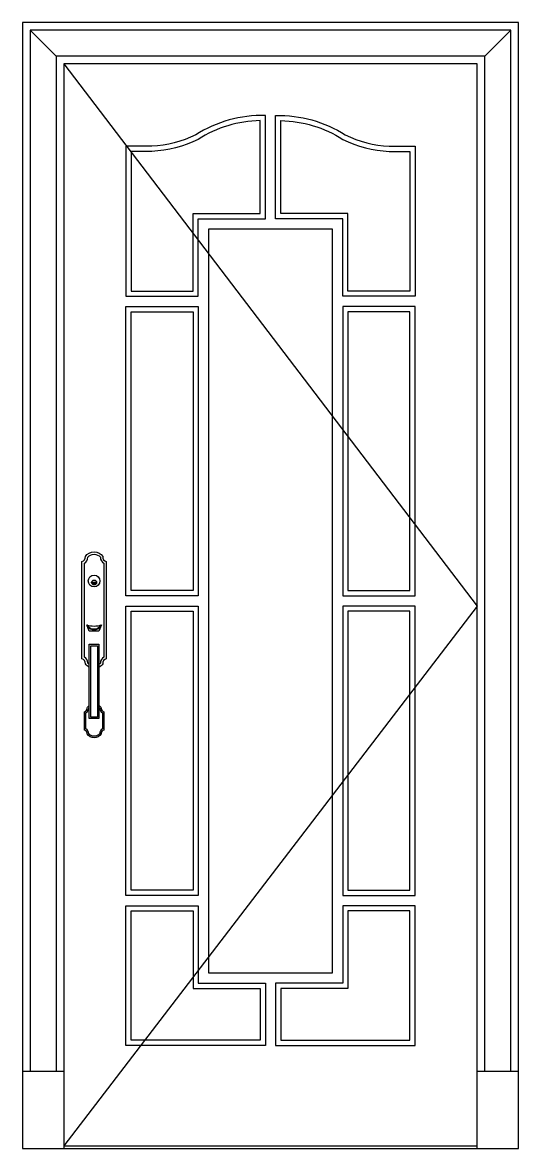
# Model space of a CAD drawing. Header units: metres. Extents: x 0 to 960, y 0 to 2180.
import ezdxf

# ---------------------------------------------------------------- set-up
doc = ezdxf.new("R2010")
doc.units = ezdxf.units.M
for name, color, linetype in [('2', 2, 'Continuous'), ('3', 3, 'Continuous'), ('4', 4, 'Continuous'), ('7', 7, 'Continuous'), ('BH', 3, 'Continuous')]:
    doc.layers.add(name, color=color, linetype=linetype)

msp = doc.modelspace()

# ---------------------------------------------------------------- hatches: boundary and pattern name
at = {"layer": 'BH'}
h = msp.add_hatch(dxfattribs=at)
h.set_pattern_fill('AR-RROOF', scale=450)
h.paths.add_polyline_path([(460, 1810.02), (460, 1989.98, 0.14), (340.12, 1953.75, -0.1), (250.26, 1930.37), (210, 1930.37), (210, 1660.02), (330, 1660.02), (330, 1810.02)])
h.paths.add_polyline_path([(630, 1810.02), (630, 1660.02), (750, 1660.02), (750, 1930.37), (709.74, 1930.37, -0.1), (619.88, 1953.75, 0.14), (500, 1989.98), (500, 1810.02)])
h.paths.add_polyline_path([(630, 1080.02), (750, 1080.02), (750, 1620.02), (630, 1620.02)])
h.paths.add_polyline_path([(330, 1620.02), (210, 1620.02), (210, 1080.02), (330, 1080.02)])
h.paths.add_polyline_path([(330, 1040.02), (210, 1040.02), (210, 500.02), (330, 500.02)])
h.paths.add_polyline_path([(330, 310.02), (330, 460.02), (210, 460.02), (210, 209.68), (460, 209.68), (460, 310.02)])
h.paths.add_polyline_path([(750, 209.68), (750, 460.02), (630, 460.02), (630, 310.02), (500, 310.02), (500, 209.68)])
h.paths.add_polyline_path([(750, 1040.02), (630, 1040.02), (630, 500.02), (750, 500.02)])
h.paths.add_polyline_path([(360, 340.02), (600, 340.02), (600, 1780.02), (360, 1780.02)])

# ---------------------------------------------------------------- linework, layer by layer
at = {"layer": '2'}
msp.add_line((0, 0), (960, 0), dxfattribs=at)
at = {"layer": '3'}
for p, q in [((15, 2165), (65, 2115)), ((895, 2115), (945, 2165)), ((133.92, 1096.7), (143.16, 1096.7)), ((133.92, 1094.82), (143.16, 1094.82)), ((80, 5), (880, 5))]:
    msp.add_line(p, q, dxfattribs=at)
for points in [[(945, 150), (945, 2165), (15, 2165), (15, 150)], [(895, 150), (895, 2115), (65, 2115), (65, 150)], [(80, 2100), (880, 1050), (80, 5)]]:
    msp.add_lwpolyline(points, dxfattribs=at)
for points in [[(460, 1989.98, 0.14), (340.12, 1953.75, -0.1), (250.26, 1930.37), (210, 1930.37), (210, 1660.02), (330, 1660.02), (330, 1810.02), (460, 1810.02)], [(500, 1989.98, -0.14), (619.88, 1953.75, 0.1), (709.74, 1930.37), (750, 1930.37), (750, 1660.02), (630, 1660.02), (630, 1810.02), (500, 1810.02)]]:
    msp.add_lwpolyline(points, format="xyb", close=True, dxfattribs=at)
for points in [[(210, 1080.02), (210, 1620.02), (330, 1620.02), (330, 1080.02)], [(750, 1080.02), (750, 1620.02), (630, 1620.02), (630, 1080.02)], [(210, 500.02), (210, 1040.02), (330, 1040.02), (330, 500.02)], [(750, 500.02), (750, 1040.02), (630, 1040.02), (630, 500.02)], [(131.94, 835.24), (131.94, 973.44), (145.14, 973.44), (145.14, 835.24)], [(330, 310.02), (460, 310.02), (460, 209.68), (210, 209.68), (210, 460.02), (330, 460.02)], [(630, 310.02), (500, 310.02), (500, 209.68), (750, 209.68), (750, 460.02), (630, 460.02)]]:
    msp.add_lwpolyline(points, close=True, dxfattribs=at)
for points in [[(129.11, 937.11, -0.06), (126.36, 939.92, 0.26), (119.69, 951.17), (119.69, 1133.3, 0.26), (126.36, 1144.55, -0.5), (150.72, 1144.55, 0.26), (157.39, 1133.3), (157.39, 951.17, 0.26), (150.72, 939.92, -0.06), (147.96, 937.11, -0.06)], [(126.23, 1013.08, 0.2), (134.99, 1005.95), (142.09, 1005.95, 0.2), (150.85, 1013.08, 0.19)], [(147.96, 854.05, -0.04), (149.4, 852.37, 0.29), (154.73, 843.63), (154.73, 812.2, 0.29), (149.4, 803.46, -0.51), (128.03, 803.46, 0.29), (122.69, 812.2), (122.69, 843.63, 0.29), (128.03, 852.37, -0.03), (129.11, 853.69, -0.03)]]:
    msp.add_lwpolyline(points, format="xyb", dxfattribs=at)
msp.add_circle((138.54, 1095.76), 4.71, dxfattribs=at)
at = {"layer": '4'}
msp.add_lwpolyline([(960, 0), (960, 2180), (0, 2180), (0, 0)], dxfattribs=at)
at = {"layer": '7'}
for p, q in [((360, 1780.02), (360, 340.02)), ((600, 1780.02), (360, 1780.02)), ((600, 340.02), (600, 1780.02)), ((360, 340.02), (600, 340.02)), ((0, 150), (80, 150)), ((880, 150), (960, 150))]:
    msp.add_line(p, q, dxfattribs=at)
msp.add_lwpolyline([(880, 0), (880, 2100), (80, 2100), (80, 0)], dxfattribs=at)
for points in [[(470, 2000, 0.15), (335.23, 1962.49, -0.1), (250, 1940.37), (200, 1940.37), (200, 1650.02), (340, 1650.02), (340, 1800.02), (470, 1800.02), (470, 2000.27)], [(490, 2000, -0.15), (624.77, 1962.49, 0.1), (710, 1940.37), (760, 1940.37), (760, 1650.02), (620, 1650.02), (620, 1800.02), (490, 1800.02), (490, 2000.27)], [(129.11, 931.51, -0.13), (121.58, 938.57, 0.39), (114.98, 947.99), (114.98, 1136.48, 0.39), (121.58, 1145.9, -0.56), (155.5, 1145.9, 0.39), (162.1, 1136.48), (162.1, 947.99, 0.39), (155.5, 938.57, -0.13), (147.96, 931.51, -0.13)], [(124.4, 1013.6, 0.22), (134.79, 1004.54), (142.29, 1004.54, 0.22), (152.67, 1013.6, 0.22)], [(147.96, 857.73, -0.1), (152.28, 853.14, 0.39), (157.56, 845.6), (157.56, 810.23, 0.39), (152.28, 802.69, -0.56), (125.14, 802.69, 0.39), (119.87, 810.23), (119.87, 845.6, 0.39), (125.14, 853.14, -0.09), (129.11, 857.48, -0.09)]]:
    msp.add_lwpolyline(points, format="xyb", dxfattribs=at)
for points in [[(200, 1070.02), (200, 1630.02), (340, 1630.02), (340, 1070.02)], [(760, 1070.02), (760, 1630.02), (620, 1630.02), (620, 1070.02)], [(200, 490.02), (200, 1050.02), (340, 1050.02), (340, 490.02)], [(760, 490.02), (760, 1050.02), (620, 1050.02), (620, 490.02)], [(129.11, 832.41), (129.11, 976.27), (147.96, 976.27), (147.96, 832.41)], [(340, 320.02), (470, 320.02), (470, 199.68), (200, 199.68), (200, 470.02), (340, 470.02)], [(620, 320.02), (490, 320.02), (490, 199.68), (760, 199.68), (760, 470.02), (620, 470.02)]]:
    msp.add_lwpolyline(points, close=True, dxfattribs=at)
msp.add_lwpolyline([(124.4, 1013.6, 0.15), (152.67, 1013.6), (147.96, 1001.71), (129.11, 1001.71)], format="xyb", close=True, dxfattribs=at)
msp.add_circle((138.54, 1098.78), 11.31, dxfattribs=at)

doc.saveas('drawing.dxf')
